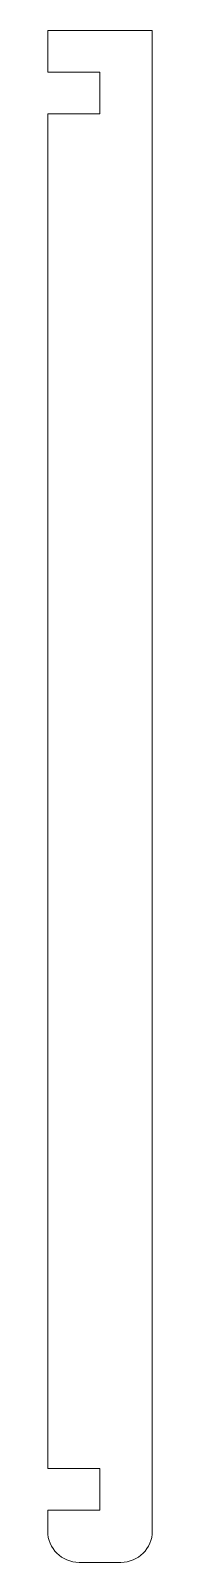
# Model space of a CAD drawing. Header units: millimetres. Extents: x 50 to 60, y -147 to 0.
import ezdxf

# ---------------------------------------------------------------- set-up
doc = ezdxf.new("R2010")
doc.units = ezdxf.units.MM
doc.linetypes.add('K5LT32768', pattern=[0])
doc.linetypes.add('K5LT_THIN', pattern=[0])

msp = doc.modelspace()

# ---------------------------------------------------------------- linework, layer by layer
at = {"color": 7, "linetype": 'K5LT32768', "lineweight": 18}
for p, q in [((50, 0), (60, 0)), ((50, 0), (50, -4)), ((60, 0), (60, -4)), ((55, -4), (55, -8)), ((55, -8), (55, -4)), ((60, -4), (60, -144)), ((50, -138), (50, -8)), ((50, -8), (55, -8)), ((55, -8), (55, -8)), ((50, -138), (55, -138)), ((55, -138), (55, -142)), ((55, -142), (50, -142)), ((50, -142), (50, -144)), ((53, -147), (57, -147))]:
    msp.add_line(p, q, dxfattribs=at)
at = {"color": 7, "linetype": 'K5LT_THIN', "lineweight": 18, "true_color": 0xffffff}
msp.add_line((55, -4), (50, -4), dxfattribs=at)
at = {"color": 7, "linetype": 'K5LT32768', "lineweight": 18}
for centre, start, end in [((53, -144), 180, 270), ((57, -144), 270, 0)]:
    msp.add_arc(centre, 3, start, end, dxfattribs=at)

doc.saveas('drawing.dxf')
